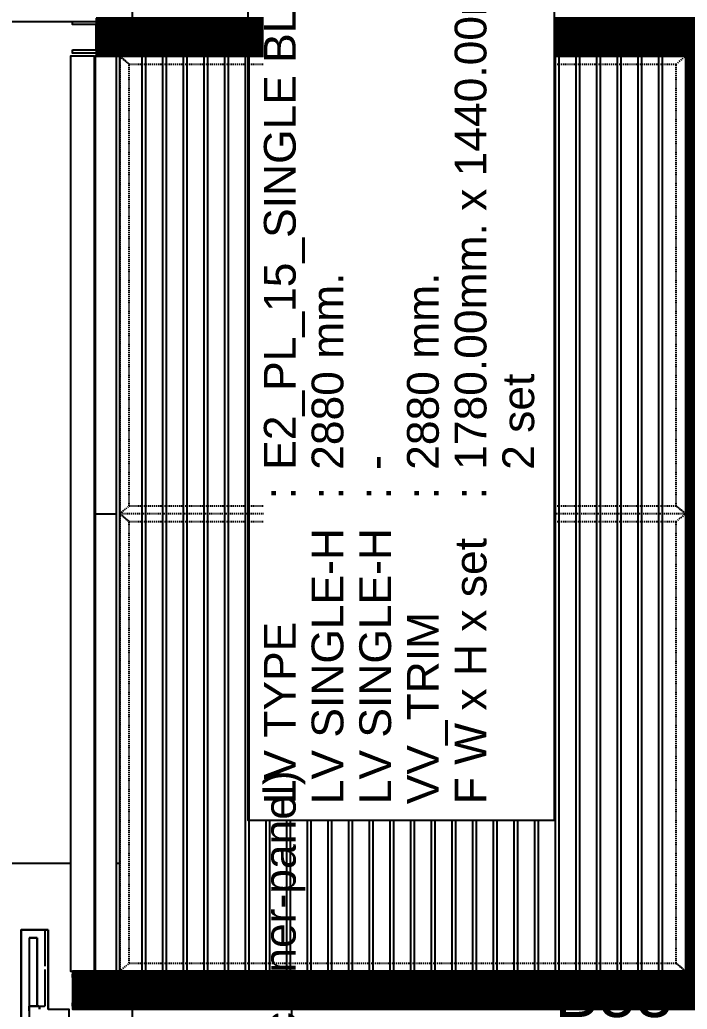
# Model space of a CAD drawing. Header units: millimetres. Extents: x -4391136 to -1798569, y -886572 to -291056.
# Drawn here: x -2253215 to -2251115, y -387600 to -384485 of the extents above; entities that cross this region are included whole.
import ezdxf
from ezdxf.enums import TextEntityAlignment as Align

# ---------------------------------------------------------------- set-up
doc = ezdxf.new("R2010")
doc.units = ezdxf.units.MM
doc.set_wipeout_variables(frame=1)
for name, pattern in [('ACM_Grid2', [9, 6, -1, 1, -1]), ('HIDDEN', [0.375, 0.25, -0.125]), ('HIDDEN2', [4.7625, 3.175, -1.5875]), ('TA_GL_005.00000', [13.75, 5, -1.25, 1.25, -1.25, 5]), ('TA_HL_001.00000', [6.5, 3.55, -2.95])]:
    doc.linetypes.add(name, pattern=pattern)
for name, color, linetype in [('000 - 0_SYM_DWG_GRIDLINE_MAIN_COLOR_251', 7, 'Continuous'), ('000 - CONCRETE_EX_BUILDING_MAIN_COLOR_1', 7, 'Continuous'), ('000 - CONCRETE_EX_BUILDING_SUB_COLOR_251', 7, 'Continuous'), ('000 - CONCRETE_EX_CANOPY_MAIN_COLOR_251', 7, 'Continuous'), ('010 - ASPG_EXTR_MAIN_COLOR_2', 7, 'Continuous'), ('010 - ASPG_EXTR_WIPEOUT_', 7, 'Continuous'), ('010 - ASPG_FRAMING_MAIN_COLOR_1', 7, 'Continuous'), ('010 - ASPG_FRAMING_MAIN_COLOR_2', 7, 'Continuous'), ('010 - ASPG_FRAMING_SUB_COLOR_2', 7, 'Continuous'), ('010 - ASPG_FRAMING_WIPEOUT_', 7, 'Continuous'), ('_[-125x65x6x8', 7, 'Continuous'), ('_PLATE-SC', 7, 'Continuous'), ('_PP-Dim', 7, 'Continuous'), ('_SC -100x100x6x8', 7, 'Continuous'), ('_SC-D1', 7, 'Continuous'), ('G-ANNO-HATCH-G251', 7, 'Continuous'), ('Xref-E1-E4$0$E2_Ent2-CRD$0$_Beam', 7, 'Continuous'), ('Xref-E1-E4$0$E2_Ent2-CRD$0$_Col', 7, 'Continuous')]:
    doc.layers.add(name, color=color, linetype=linetype)
for name, color, linetype, plot in [('000 - ESTIMATE_ASPG_MAIN_COLOR_6', 7, 'Continuous', False), ('000 - ESTIMATE_ASPG_TEXT_COLOR_1', 7, 'Continuous', False), ('000 - ESTIMATE_ASPG_WIPEOUT_', 7, 'Continuous', False), ('000_AREA_ASPG_AREA_HATCH_', 7, 'Continuous', False), ('000_AREA_ASPG_AREA_MAIN_COLOR_1', 7, 'Continuous', False)]:
    doc.layers.add(name, color=color, linetype=linetype, plot=plot)
doc.layers.add('ACM_Line_Grid Line _Existing__Lw2_', color=7, linetype='ACM_Grid2', lineweight=9)
doc.styles.add('_Arial', font='arial.ttf')
doc.styles.add('TA', font='', dxfattribs={"height": 4.5})
doc.styles.add('Xref-E1-E4$0$E2_Ent2-CRD$0$Arial', font='arial.ttf', dxfattribs={"height": 300})
doc.styles.get('TA').set_extended_font_data('Cordia New')

# ---------------------------------------------------------------- blocks, each defined once
blk = doc.blocks.new('_PL-01')
at = {"layer": 'G-ANNO-HATCH-G251'}
h = blk.add_hatch(dxfattribs=at)
h.set_pattern_fill('AR-CONC', scale=0.05)
h.set_pattern_definition([(50, (-178564.836, -85577.109), (9.10923345, -0.79695428), [0.9525, -10.4775]), (355, (-178564.836, -85577.109), (-1.76217107, 9.55284226), [0.762, -8.3820292]), (100.4514447, (-178564.077, -85577.176), (7.34706235, 8.7558876), [0.80950044, -8.90451223]), (46.1842, (-178564.836, -85574.569), (13.55395204, -2.1021164), [1.42875, -15.71625]), (96.6355576, (-178563.706, -85574.744), (11.8702067, 12.3713062), [1.2142512, -13.3567804]), (351.184151, (-178564.836, -85574.57), (11.8702067, 12.3713062), [1.1429984, -12.5729866]), (21, (-178563.566, -85575.204), (7.58071956, -5.1132599), [0.9525, -10.4775]), (326, (-178563.566, -85575.204), (3.0901014, 9.2093983), [0.762, -8.382]), (71.451445, (-178562.934, -85575.63), (10.67082096, 4.09613844), [0.80950044, -8.9044969]), (37.5, (-178564.8358, -85577.1093), (0.15443016, 4.227751944), [0, -8.2804, 0, -8.509, 0, -8.41375]), (7.5, (-178564.836, -85577.1093), (3.34098313, 5.00902874), [0, -4.8514, 0, -8.0899, 0, -3.20675]), (327.5, (-178567.668, -85577.1093), (6.77952976, -0.2864372), [0, -3.175, 0, -9.906, 0, -13.1445]), (317.5, (-178568.938, -85577.1093), (7.40645907, 1.27132455), [0, -4.1275, 0, -6.5786, 0, -9.3345])])
h.paths.add_polyline_path([(70, 0), (-70, 0), (-70, -10), (70, -10)])
h = blk.add_hatch(dxfattribs=at)
h.set_pattern_fill('ANSI32', scale=0.5, angle=90)
h.set_pattern_definition([(135, (-178371.5467, -85577.1093), (-3.36759605, -3.36759605), []), (135, (-178371.5467, -85574.8643), (-3.36759605, -3.36759605), [])])
h.paths.add_polyline_path([(70, -10), (-70, -10), (-70, -20), (70, -20)])
at = {"color": 7}
for points in [[(-70, 0), (70, 0), (70, -10), (-70, -10)], [(-70, -10), (70, -10), (70, -20), (-70, -20)]]:
    blk.add_lwpolyline(points, close=True, dxfattribs=at)
at = {"layer": 'ACM_Line_Grid Line _Existing__Lw2_', "color": 7, "lineweight": 20}
blk.add_line((0, 0), (0, -20), dxfattribs=at)
blk = doc.blocks.new('*U1296')
at = {"color": 7}
for p, q in [((-3, 2010.5), (-63, 2010.5)), ((-57.9, 2005.5), (-50, 2005.5)), ((-50, 5.5), (-50, 2005.5)), ((-50, 2005.5), (50, 2005.5)), ((-3, 2005.5), (-3, 2010.5)), ((50, 2005.5), (50, 5.5)), ((-24.8, 1982.1), (-24.8, 1968.8)), ((-24.8, 1982.1), (-23.6, 1980.8)), ((-24.8, 1968.8), (-23.6, 1970.1)), ((-22.4, 1982.1), (-23.6, 1980.8)), ((-23.6, 1980.8), (-23.6, 1970.1)), ((-23.6, 1970.1), (-22.4, 1968.8)), ((-22.4, 1982.1), (-21.2, 1980.8)), ((-22.4, 1982.1), (-22.4, 1968.8)), ((-22.4, 1968.8), (-21.2, 1970.1)), ((-20, 1982.1), (-21.2, 1980.8)), ((-21.2, 1980.8), (-21.2, 1970.1)), ((-21.2, 1970.1), (-20, 1968.8)), ((-20, 1982.1), (-18.8, 1980.8)), ((-20, 1982.1), (-20, 1968.8)), ((-20, 1968.8), (-18.8, 1970.2)), ((-17.6, 1986.3), (-18.8, 1985.5)), ((-18.8, 1985.5), (-18.8, 1965.5)), ((-17.6, 1964.7), (-18.8, 1965.5)), ((-17.6, 1986.3), (-11, 1986.3)), ((-17.6, 1979.1), (-11, 1979.1)), ((-17.6, 1971.9), (-11, 1971.9)), ((-17.6, 1964.7), (-11, 1964.7)), ((-11, 1986.3), (-9.8, 1985.5)), ((-11, 1964.7), (-9.8, 1965.5)), ((-9.8, 1989), (-9.8, 1962)), ((-9.8, 1989), (-8, 1989)), ((-8, 1989), (-8, 1962)), ((4, 1962), (4, 1989)), ((5.8, 1989), (4, 1989)), ((5.8, 1962), (5.8, 1989)), ((7, 1986.3), (5.8, 1985.5)), ((7, 1964.7), (5.8, 1965.5)), ((13.6, 1986.3), (7, 1986.3)), ((13.6, 1979.1), (7, 1979.1)), ((13.6, 1971.9), (7, 1971.9)), ((13.6, 1964.7), (7, 1964.7)), ((13.6, 1986.3), (14.8, 1985.5)), ((13.6, 1964.7), (14.8, 1965.5)), ((14.8, 1965.5), (14.8, 1985.5)), ((22.6, 1986.3), (16, 1986.3)), ((22.6, 1979.1), (16, 1979.1)), ((22.6, 1971.9), (16, 1971.9)), ((22.6, 1964.7), (16, 1964.7)), ((22.6, 1986.3), (23.8, 1985.5)), ((22.6, 1964.7), (23.8, 1965.5)), ((23.8, 1965.5), (23.8, 1985.5)), ((25, 1982.1), (23.8, 1980.8)), ((25, 1968.8), (23.8, 1970.2)), ((26.2, 1980.8), (25, 1982.1)), ((25, 1968.8), (25, 1982.1)), ((25, 1968.8), (26.2, 1970.2)), ((27.4, 1982.1), (26.2, 1980.8)), ((26.2, 1970.2), (26.2, 1980.8)), ((27.4, 1968.8), (26.2, 1970.2)), ((28.6, 1980.8), (27.4, 1982.1)), ((27.4, 1968.8), (27.4, 1982.1)), ((27.4, 1968.8), (28.6, 1970.2)), ((29.8, 1982.1), (28.6, 1980.8)), ((28.6, 1980.8), (28.6, 1970.2)), ((29.8, 1968.8), (28.6, 1970.2)), ((29.8, 1968.8), (29.8, 1982.1)), ((-9.8, 1962), (-8, 1962)), ((5.8, 1962), (4, 1962)), ((-24.8, 28.8), (-24.8, 42.1)), ((-24.8, 42.1), (-23.6, 40.8)), ((-23.6, 40.8), (-22.4, 42.1)), ((-23.6, 30.2), (-23.6, 40.8)), ((-22.4, 42.1), (-21.2, 40.8)), ((-22.4, 28.8), (-22.4, 42.1)), ((-21.2, 40.8), (-20, 42.1)), ((-21.2, 30.2), (-21.2, 40.8)), ((-20, 42.1), (-18.8, 40.8)), ((-20, 28.8), (-20, 42.1)), ((-17.6, 46.3), (-18.8, 45.5)), ((-18.8, 25.5), (-18.8, 45.5)), ((-17.6, 46.3), (-11, 46.3)), ((-17.6, 39.1), (-11, 39.1)), ((-17.6, 31.9), (-11, 31.9)), ((-11, 46.3), (-9.8, 45.5)), ((-9.8, 22), (-9.8, 49)), ((-9.8, 49), (-8, 49)), ((-8, 22), (-8, 49)), ((4, 49), (4, 22)), ((5.8, 49), (4, 49)), ((5.8, 49), (5.8, 22)), ((7, 46.3), (5.8, 45.5)), ((13.6, 46.3), (7, 46.3)), ((13.6, 39.1), (7, 39.1)), ((13.6, 31.9), (7, 31.9)), ((13.6, 46.3), (14.8, 45.5)), ((14.8, 45.5), (14.8, 25.5)), ((22.6, 46.3), (16, 46.3)), ((22.6, 39.1), (16, 39.1)), ((22.6, 31.9), (16, 31.9)), ((22.6, 46.3), (23.8, 45.5)), ((23.8, 45.5), (23.8, 25.5)), ((25, 42.1), (23.8, 40.8)), ((25, 42.1), (26.2, 40.8)), ((25, 42.1), (25, 28.8)), ((27.4, 42.1), (26.2, 40.8)), ((26.2, 40.8), (26.2, 30.1)), ((27.4, 42.1), (28.6, 40.8)), ((27.4, 42.1), (27.4, 28.8)), ((29.8, 42.1), (28.6, 40.8)), ((28.6, 30.1), (28.6, 40.8)), ((29.8, 42.1), (29.8, 28.8)), ((-3, 0.5), (-63, 0.5)), ((-57.9, 5.5), (-50, 5.5)), ((-50, 5.5), (50, 5.5)), ((-24.8, 28.8), (-23.6, 30.2)), ((-22.4, 28.8), (-23.6, 30.2)), ((-22.4, 28.8), (-21.2, 30.2)), ((-20, 28.8), (-21.2, 30.2)), ((-20, 28.8), (-18.8, 30.2)), ((-17.6, 24.7), (-18.8, 25.5)), ((-17.6, 24.7), (-11, 24.7)), ((-11, 24.7), (-9.8, 25.5)), ((-9.8, 22), (-8, 22)), ((-3, 5.5), (-3, 0.5)), ((5.8, 22), (4, 22)), ((7, 24.7), (5.8, 25.5)), ((13.6, 24.7), (7, 24.7)), ((13.6, 24.7), (14.8, 25.5)), ((22.6, 24.7), (16, 24.7)), ((22.6, 24.7), (23.8, 25.5)), ((25, 28.8), (23.8, 30.2)), ((26.2, 30.1), (25, 28.8)), ((27.4, 28.8), (26.2, 30.1)), ((28.6, 30.1), (27.4, 28.8)), ((29.8, 28.8), (28.6, 30.1))]:
    blk.add_line(p, q, dxfattribs=at)
at = {"color": 7, "linetype": 'HIDDEN'}
for p, q in [((-8, 2000.5), (-8, 1955.6)), ((-3, 2005.5), (-3, 5.5)), ((3, 5.5), (3, 2005.5)), ((-8, 10.5), (-8, 55.3))]:
    blk.add_line(p, q, dxfattribs=at)
at = {"color": 7}
for points in [[(-17.6, 1986.3, 0.325), (-17.6, 1979.1, 0.325), (-17.6, 1971.9, 0.325), (-17.6, 1964.7, 0.325)], [(-11, 1986.3, -0.325), (-11, 1979.1, -0.325), (-11, 1971.9, -0.325), (-11, 1964.7, -0.325)], [(7, 1964.7, -0.325), (7, 1971.9, -0.325), (7, 1979.1, -0.325), (7, 1986.3, -0.325)], [(13.6, 1964.7, 0.325), (13.6, 1971.9, 0.325), (13.6, 1979.1, 0.325), (13.6, 1986.3, 0.325)], [(22.6, 1964.7, 0.325), (22.6, 1971.9, 0.325), (22.6, 1979.1, 0.325), (22.6, 1986.3, 0.325)], [(-17.6, 24.7, -0.325), (-17.6, 31.9, -0.325), (-17.6, 39.1, -0.325), (-17.6, 46.3, -0.325)], [(-11, 24.7, 0.325), (-11, 31.9, 0.325), (-11, 39.1, 0.325), (-11, 46.3, 0.325)], [(7, 46.3, 0.325), (7, 39.1, 0.325), (7, 31.9, 0.325), (7, 24.7, 0.325)], [(13.6, 46.3, -0.325), (13.6, 39.1, -0.325), (13.6, 31.9, -0.325), (13.6, 24.7, -0.325)], [(22.6, 46.3, -0.325), (22.6, 39.1, -0.325), (22.6, 31.9, -0.325), (22.6, 24.7, -0.325)]]:
    blk.add_lwpolyline(points, format="xyb", dxfattribs=at)
for points in [[(16, 1986.3, 0.325), (16, 1979.1, 0.325), (16, 1971.9, 0.325), (16, 1964.7), (14.8, 1965.5), (14.8, 1985.5)], [(16, 24.7, -0.325), (16, 31.9, -0.325), (16, 39.1, -0.325), (16, 46.3), (14.8, 45.5), (14.8, 25.5)]]:
    blk.add_lwpolyline(points, format="xyb", close=True, dxfattribs=at)
for centre, radius, start, end in [((-57.2, 2011.4), 5.91, 188.4792, 263.1502), ((-18.3, 1975.5), 9.29, 134.3223, 225.6777), ((71.5, 1971.4), 47.7, 178.4903, 181.5097), ((23.3, 1975.5), 9.29, 314.3223, 45.6777), ((-18.3, 35.5), 9.29, 134.3223, 225.6777), ((71.5, 39.5), 47.7, 178.4903, 181.5097), ((23.3, 35.5), 9.29, 314.3223, 45.6777), ((-57.2, -0.4), 5.91, 96.8498, 171.5208)]:
    blk.add_arc(centre, radius, start, end, dxfattribs=at)
at = {"color": 7, "linetype": 'HIDDEN'}
for centre, radius, start, end in [((-13, 2000.5), 5, 0, 90), ((-2.1, 1956.3), 5.91, 186.8498, 261.5208), ((-2.1, 54.6), 5.91, 98.4792, 173.1502), ((-13, 10.5), 5, 270, 0)]:
    blk.add_arc(centre, radius, start, end, dxfattribs=at)
at = {"layer": 'Defpoints', "color": 7}
blk.add_line((0, 2010.5), (0, 0.5), dxfattribs=at)
blk = doc.blocks.new('*U1304')
at = {"color": 7, "linetype": 'HIDDEN2', "ltscale": 0.5}
blk.add_line((400.7, -26.5), (-1599.3, -26.5), dxfattribs=at)
at = {"color": 7}
blk.add_lwpolyline([(400.7, 32.5), (-1599.3, 32.5), (-1599.3, -32.5), (400.7, -32.5)], close=True, dxfattribs=at)
blk = doc.blocks.new('_SC-D1')
at = {"color": 7}
blk.add_line((3, -36), (-3, -36), dxfattribs=at)
for points in [[(-50, 0), (50, 0), (50, -6), (-50, -6)], [(-3, -6), (3, -6), (3, -106), (-3, -106)]]:
    blk.add_lwpolyline(points, close=True, dxfattribs=at)
blk = doc.blocks.new('W-1-PP17-ENT2_REV00_20260527-020919_ELEVATION_2_ST')
at = {"layer": 'Xref-E1-E4$0$E2_Ent2-CRD$0$_Beam', "color": 7}
for p, q in [((-19235, 111340), (-17135, 111340)), ((-19235, 110740), (-17135, 110740))]:
    blk.add_line(p, q, dxfattribs=at)
at = {"layer": 'Xref-E1-E4$0$E2_Ent2-CRD$0$_Beam', "color": 7, "lineweight": -3}
blk.add_line((-19235, 108690), (-17135, 108690), dxfattribs=at)
at = {"layer": 'Xref-E1-E4$0$E2_Ent2-CRD$0$_Col', "color": 7}
blk.add_lwpolyline([(-19735, 102190), (-19735, 114090), (-19235, 114090), (-19235, 102190)], dxfattribs=at)
at = {"layer": '_[-125x65x6x8', "color": 7}
for p in [(-17585.7, 110340), (-17585.7, 109090)]:
    blk.add_blockref('*U1304', p, dxfattribs=at)
at = {"layer": '_PLATE-SC', "color": 7, "xscale": -1, "rotation": 180}
for p in [(-18935, 111340), (-18935, 108690)]:
    blk.add_blockref('_PL-01', p, dxfattribs=at)
at = {"layer": '_PLATE-SC', "color": 7}
blk.add_blockref('_PL-01', (-18935, 110740), dxfattribs=at)
at = {"layer": '_SC -100x100x6x8', "color": 7}
blk.add_blockref('*U1296', (-18935, 108709.5), dxfattribs=at)
at = {"layer": '_SC-D1', "color": 7}
for p in [(-18935, 110307.5), (-18935, 109057.5)]:
    blk.add_blockref('_SC-D1', p, dxfattribs=at)
at = {"layer": 'Defpoints', "color": 7, "lineweight": -3, "style": 'Xref-E1-E4$0$E2_Ent2-CRD$0$Arial'}
for s, p in [('B52', (-18221.2, 111022.2)), ('C52', (-19464.6, 110974.8)), ('C52', (-19464.6, 108403.8)), ('B53', (-18221.2, 108280.3))]:
    blk.add_text(s, height=150, dxfattribs=at).set_placement(p, align=Align.MIDDLE_CENTER)
blk = doc.blocks.new('*U2335')
at = {"layer": '000 - 0_SYM_DWG_GRIDLINE_MAIN_COLOR_251', "color": 7, "linetype": 'ByBlock', "ltscale": 5}
blk.add_line((20, 0), (-573.796, 0), dxfattribs=at)
at = {"color": 7, "style": 'TA', "flags": 1}
blk.add_attdef('LOCATION', (6, -6), '', height=4.5, rotation=270, dxfattribs=at)
blk = doc.blocks.new('W-1-PP17-ENT2_REV00_20260527-020919_ELEVATION_2_DIMS')
at = {"layer": '000 - 0_SYM_DWG_GRIDLINE_MAIN_COLOR_251', "color": 7, "linetype": 'TA_GL_005.00000', "xscale": 50, "yscale": 50, "zscale": 50, "rotation": 180}
for p in [(-26525, 111340), (-26525, 108690)]:
    blk.add_blockref('*U2335', p, dxfattribs=at)
blk = doc.blocks.new('DPA_CP_Entrance Canopy Curve_Ent 2_Edge Rev B-2 - Entrance Canopy Curve_Right-28747511-ENTRANCE 2 - ELEVATION 2')
at = {"layer": '000 - CONCRETE_EX_BUILDING_SUB_COLOR_251', "color": 7}
for p, q in [((-516528.4, 108480), (-516603.4, 108480)), ((-516603.4, 108480), (-516603.4, 107891.1)), ((-516603.4, 108480), (-516603.4, 107891.1)), ((-516528.4, 108480), (-516603.4, 108480)), ((-516545.7, 108480), (-516518.4, 108480)), ((-516518.4, 108480), (-516545.7, 108480)), ((-516528.4, 108365), (-516528.4, 108480)), ((-516518.4, 108480), (-516518.4, 108365)), ((-516518.4, 108365), (-516518.4, 108480)), ((-516528.4, 108242), (-516528.4, 108355)), ((-516518.4, 108355), (-516518.4, 108230)), ((-516518.4, 108230), (-516518.4, 108355)), ((-516553.4, 108240), (-516578.4, 108240)), ((-516578.4, 108225), (-516578.4, 108240)), ((-516578.4, 108240), (-516530.4, 108240)), ((-516578.4, 108225), (-516578.4, 108240)), ((-516553.4, 108240), (-516545.7, 108240)), ((-516545.7, 108230), (-516545.7, 108240)), ((-516545.7, 108240), (-516545.7, 108230))]:
    blk.add_line(p, q, dxfattribs=at)
blk.add_arc((-516530.4, 108242), 2, 269.7748, 360, dxfattribs=at)
blk = doc.blocks.new('DPA_CP_Entrance Canopy Curve_Ent 2_Edge Rev B-1 - Entrance Canopy Curve_Left-31479712-ENTRANCE 2 - ELEVATION 2')
at = {"layer": '000 - CONCRETE_EX_BUILDING_SUB_COLOR_251', "color": 7}
for p, q in [((-516603.4, 107891.1), (-516603.4, 108480)), ((-516603.4, 108480), (-516528.4, 108480)), ((-516603.4, 108480), (-516528.4, 108480)), ((-516603.4, 107891.1), (-516603.4, 108480)), ((-516545.7, 108480), (-516518.4, 108480)), ((-516518.4, 108480), (-516545.7, 108480)), ((-516518.4, 108480), (-516518.4, 108365)), ((-516518.4, 108365), (-516518.4, 108480)), ((-516518.4, 108355), (-516518.4, 108230)), ((-516518.4, 108230), (-516518.4, 108355)), ((-516578.4, 108240), (-516553.4, 108240)), ((-516548.4, 108240), (-516578.4, 108240)), ((-516578.4, 108240), (-516578.4, 108225)), ((-516578.4, 108240), (-516578.4, 108225)), ((-516548.4, 108240), (-516553.4, 108240))]:
    blk.add_line(p, q, dxfattribs=at)
blk = doc.blocks.new('W-1-PP17-ENT2_REV00_20260527-020919_ELEVATION_2_EX')
at = {"layer": '000 - CONCRETE_EX_BUILDING_SUB_COLOR_251', "color": 7}
for name in ['DPA_CP_Entrance Canopy Curve_Ent 2_Edge Rev B-2 - Entrance Canopy Curve_Right-28747511-ENTRANCE 2 - ELEVATION 2', 'DPA_CP_Entrance Canopy Curve_Ent 2_Edge Rev B-1 - Entrance Canopy Curve_Left-31479712-ENTRANCE 2 - ELEVATION 2']:
    blk.add_blockref(name, (496518.4, 0), dxfattribs=at)
blk = doc.blocks.new('*U2072')
at = {"color": 7}
blk.add_wipeout([(0, -40), (20933, -40), (20933, 40), (0, 40)], dxfattribs=at).dxf.layer = '010 - ASPG_FRAMING_WIPEOUT_'
at = {"layer": '010 - ASPG_FRAMING_MAIN_COLOR_2', "color": 7}
blk.add_lwpolyline([(0, -40), (20933, -40), (20933, 40), (0, 40)], close=True, dxfattribs=at)
at = {"color": 7}
for points in [[(-75, 40), (21008, 40), (21008, 50), (-75, 50)], [(-75, -50), (21008, -50), (21008, -40), (-75, -40)]]:
    blk.add_wipeout(points, dxfattribs=at).dxf.layer = '010 - ASPG_FRAMING_WIPEOUT_'
at = {"layer": '010 - ASPG_FRAMING_MAIN_COLOR_1', "color": 7}
for points in [[(-75, 40), (21008, 40), (21008, 50), (-75, 50)], [(-75, -50), (21008, -50), (21008, -40), (-75, -40)]]:
    blk.add_lwpolyline(points, close=True, dxfattribs=at)
blk = doc.blocks.new('*U2075')
at = {"color": 7}
blk.add_wipeout([(0, -40), (9414, -40), (9414, 40), (0, 40)], dxfattribs=at).dxf.layer = '010 - ASPG_FRAMING_WIPEOUT_'
at = {"layer": '010 - ASPG_FRAMING_MAIN_COLOR_2', "color": 7}
blk.add_lwpolyline([(0, -40), (9414, -40), (9414, 40), (0, 40)], close=True, dxfattribs=at)
at = {"color": 7}
for points in [[(0, 40), (9489, 40), (9489, 50), (0, 50)], [(0, -50), (9489, -50), (9489, -40), (0, -40)]]:
    blk.add_wipeout(points, dxfattribs=at).dxf.layer = '010 - ASPG_FRAMING_WIPEOUT_'
at = {"layer": '010 - ASPG_FRAMING_MAIN_COLOR_1', "color": 7}
for points in [[(0, 40), (9489, 40), (9489, 50), (0, 50)], [(0, -50), (9489, -50), (9489, -40), (0, -40)]]:
    blk.add_lwpolyline(points, close=True, dxfattribs=at)
blk = doc.blocks.new('*U2077')
at = {"color": 7}
blk.add_wipeout([(50, 0), (1840, 0), (1840, 2880), (50, 2880)], dxfattribs=at).dxf.layer = '010 - ASPG_EXTR_WIPEOUT_'
at = {"layer": '010 - ASPG_EXTR_MAIN_COLOR_2', "color": 7}
for points in [[(134, 0), (144.2, 0), (144.2, 2880), (134, 2880)], [(199, 0), (209.2, 0), (209.2, 2880), (199, 2880)], [(264, 0), (274.2, 0), (274.2, 2880), (264, 2880)], [(329, 0), (339.2, 0), (339.2, 2880), (329, 2880)], [(394, 0), (404.2, 0), (404.2, 2880), (394, 2880)], [(459, 0), (469.2, 0), (469.2, 2880), (459, 2880)], [(524, 0), (534.2, 0), (534.2, 2880), (524, 2880)], [(589, 0), (599.2, 0), (599.2, 2880), (589, 2880)], [(654, 0), (664.2, 0), (664.2, 2880), (654, 2880)], [(719, 0), (729.2, 0), (729.2, 2880), (719, 2880)], [(784, 0), (794.2, 0), (794.2, 2880), (784, 2880)], [(849, 0), (859.2, 0), (859.2, 2880), (849, 2880)], [(914, 0), (924.2, 0), (924.2, 2880), (914, 2880)], [(979, 0), (989.2, 0), (989.2, 2880), (979, 2880)], [(1044, 0), (1054.2, 0), (1054.2, 2880), (1044, 2880)], [(1109, 0), (1119.2, 0), (1119.2, 2880), (1109, 2880)], [(1174, 0), (1184.2, 0), (1184.2, 2880), (1174, 2880)], [(1239, 0), (1249.2, 0), (1249.2, 2880), (1239, 2880)], [(1304, 0), (1314.2, 0), (1314.2, 2880), (1304, 2880)], [(1369, 0), (1379.2, 0), (1379.2, 2880), (1369, 2880)], [(1434, 0), (1444.2, 0), (1444.2, 2880), (1434, 2880)], [(1499, 0), (1509.2, 0), (1509.2, 2880), (1499, 2880)], [(1564, 0), (1574.2, 0), (1574.2, 2880), (1564, 2880)], [(1629, 0), (1639.2, 0), (1639.2, 2880), (1629, 2880)], [(1694, 0), (1704.2, 0), (1704.2, 2880), (1694, 2880)], [(1759, 0), (1769.2, 0), (1769.2, 2880), (1759, 2880)]]:
    blk.add_lwpolyline(points, close=True, dxfattribs=at)
at = {"layer": '010 - ASPG_FRAMING_SUB_COLOR_2', "color": 7}
blk.add_lwpolyline([(50, 0), (1840, 0), (1840, 2880), (50, 2880)], close=True, dxfattribs=at)
at = {"color": 7}
blk.add_wipeout([(-50, 0), (50, 0), (50, 2880), (-50, 2880)], dxfattribs=at).dxf.layer = '010 - ASPG_EXTR_WIPEOUT_'
at = {"layer": '010 - ASPG_FRAMING_MAIN_COLOR_1', "color": 7}
for points in [[(-50, 0), (-40, 0), (-40, 2880), (-50, 2880)], [(40, 0), (50, 0), (50, 2880), (40, 2880)]]:
    blk.add_lwpolyline(points, close=True, dxfattribs=at)
at = {"layer": '010 - ASPG_FRAMING_SUB_COLOR_2', "color": 7}
blk.add_lwpolyline([(-50, 0), (50, 0), (50, 2880), (-50, 2880)], close=True, dxfattribs=at)
blk = doc.blocks.new('*U2018')
at = {"color": 7}
blk.add_wipeout([(0, 0), (1440, 0), (1440, 67.3), (0, 67.3)], dxfattribs=at).dxf.layer = '010 - ASPG_FRAMING_WIPEOUT_'
blk.add_wipeout([(2880, 67.8), (2880, 144.8), (0, 144.8), (0, 67.8)], dxfattribs=at).dxf.layer = '010 - ASPG_EXTR_WIPEOUT_'
at = {"layer": '010 - ASPG_EXTR_MAIN_COLOR_2', "color": 7}
blk.add_lwpolyline([(2880, 69.8), (2880, 144.8), (0, 144.8), (0, 69.8)], close=True, dxfattribs=at)
at = {"layer": '010 - ASPG_FRAMING_SUB_COLOR_2', "color": 7}
blk.add_lwpolyline([(0, 0), (1440, 0), (1440, 67.3), (0, 67.3)], close=True, dxfattribs=at)
blk = doc.blocks.new('*U2026')
at = {"color": 7}
blk.add_wipeout([(0, 0), (1440, 0), (1440, 67.3), (0, 67.3)], dxfattribs=at).dxf.layer = '010 - ASPG_FRAMING_WIPEOUT_'
at = {"layer": '010 - ASPG_FRAMING_SUB_COLOR_2', "color": 7}
blk.add_lwpolyline([(0, 0), (1440, 0), (1440, 67.3), (0, 67.3)], close=True, dxfattribs=at)
blk = doc.blocks.new('*U2399')
at = {"layer": '010 - ASPG_FRAMING_MAIN_COLOR_1', "color": 7, "linetype": 'ByBlock'}
for points in [[(0, 0), (0, 1780), (25, 1750), (25, 30), (0, 0)], [(1440, 1780), (0, 1780), (25, 1750), (1415, 1750)], [(1440, 0), (1440, 1780), (1415, 1750), (1415, 30), (1440, 0)], [(25, 30), (1415, 30), (1440, 0), (0, 0), (25, 30)]]:
    blk.add_lwpolyline(points, close=True, dxfattribs=at)
blk = doc.blocks.new('A$Cd3cf6656')
at = {"color": 7}
blk.add_wipeout([(-964.7, -457.4), (1855.6, -457.4), (1855.6, 457.4), (-964.7, 457.4)], dxfattribs=at).dxf.layer = '000 - ESTIMATE_ASPG_WIPEOUT_'
at = {"layer": '000 - ESTIMATE_ASPG_MAIN_COLOR_6', "color": 7}
blk.add_lwpolyline([(-964.7, -457.4), (1855.6, -457.4), (1855.6, 507.4), (-964.7, 507.4)], close=True, dxfattribs=at)
at = {"layer": '000 - ESTIMATE_ASPG_TEXT_COLOR_1', "color": 7, "style": '_Arial'}
for s, p in [('LV TYPE', (-914.7, 356.5)), (':', (45, 356.5)), ('LV SINGLE-H', (-914.7, 206.5)), (':', (45, 206.5)), ('LV SINGLE-H', (-914.7, 56.5)), (':', (45, 56.5)), ('VV_TRIM', (-914.7, -93.5)), (':', (45, -93.5)), ('F W x H x set', (-914.7, -243.5)), (':', (45, -243.5))]:
    blk.add_text(s, height=100, dxfattribs=at).set_placement(p)
for tag, p in [('LV_TYPE_VAL', (138.1, 356.5)), ('LV_SIN-H_VAL', (138.1, 206.5)), ('LV_DOU-H_VAL', (138.1, 56.5)), ('V-TRIM_VAL', (138.1, -93.5)), ('FRAME_VAL', (138.1, -243.5)), ('FRAME_SET', (138.1, -393.5))]:
    blk.add_attdef(tag, p, '', height=100, dxfattribs=at)
blk = doc.blocks.new('A$C29b2c89e')
at = {"layer": '000 - CONCRETE_EX_CANOPY_MAIN_COLOR_251', "color": 7}
for p, q in [((6570.5, -9798.9), (6570.5, -9210)), ((6570.5, -9210), (6645.5, -9210)), ((6570.5, -9210), (6645.5, -9210)), ((6570.5, -9798.9), (6570.5, -9210)), ((6628.3, -9210), (6655.5, -9210)), ((6655.5, -9210), (6628.3, -9210)), ((6655.5, -9210), (6655.5, -9460)), ((6655.5, -9460), (6655.5, -9210)), ((6620.5, -9235), (6595.5, -9235)), ((6595.5, -9235), (6595.5, -9449.9)), ((6595.5, -9235), (6595.5, -9798.9)), ((6595.5, -9235), (6620.5, -9235)), ((6620.5, -9449.9), (6620.5, -9235)), ((6620.5, -9235), (6620.5, -9449.9)), ((6595.5, -9450), (6620.5, -9450)), ((6625.5, -9450), (6595.5, -9450)), ((6595.5, -9450), (6595.5, -9465)), ((6625.5, -9450), (6620.5, -9450))]:
    blk.add_line(p, q, dxfattribs=at)
blk.add_lwpolyline([(6655.5, -9210), (6655.5, -9460), (6720.5, -9460), (6720.5, -11750), (4770.5, -11844.8), (4745.5, -11846.2), (4495.5, -11859.3), (4495.5, -11818.9), (4445.5, -11818.9), (4445.5, -11812.9), (4495.5, -11812.9), (4495.5, -11618.9), (4295.5, -11618.9), (4295.5, -11598.9), (4770.5, -11598.9, 0.414214), (6570.5, -9798.9), (6570.5, -9210)], format="xyb", close=True, dxfattribs=at)
blk = doc.blocks.new('*U2673')
at = {"layer": '000_AREA_ASPG_AREA_HATCH_', "transparency": 33554539}
h = blk.add_hatch(dxfattribs=at)
h.set_pattern_fill('ANSI31')
h.set_pattern_definition([(45, (-24.4354, 2854.1105), (-2.245064, 2.245064), [])])
h.paths.add_polyline_path([(-60, 0), (60, 0), (60, 2880), (-60, 2880)])
at = {"layer": '000_AREA_ASPG_AREA_MAIN_COLOR_1', "color": 7}
blk.add_lwpolyline([(-60, 0), (60, 0), (60, 2880), (-60, 2880)], close=True, dxfattribs=at)
blk = doc.blocks.new('*U2681')
at = {"layer": '000_AREA_ASPG_AREA_HATCH_', "transparency": 33554539}
h = blk.add_hatch(dxfattribs=at)
h.set_pattern_fill('ANSI31')
h.set_pattern_definition([(45, (-24.4354, 9463.1105), (-2.245064, 2.245064), [])])
h.paths.add_polyline_path([(-60, 0), (60, 0), (60, 9489), (-60, 9489)])
at = {"layer": '000_AREA_ASPG_AREA_MAIN_COLOR_1', "color": 7}
blk.add_lwpolyline([(-60, 0), (60, 0), (60, 9489), (-60, 9489)], close=True, dxfattribs=at)
blk = doc.blocks.new('*U2682')
at = {"layer": '000_AREA_ASPG_AREA_HATCH_', "transparency": 33554539}
h = blk.add_hatch(dxfattribs=at)
h.set_pattern_fill('ANSI31')
h.set_pattern_definition([(45, (-24.4354, 20982.1105), (-2.24506403, 2.24506403), [])])
h.paths.add_polyline_path([(-60, 0), (60, 0), (60, 21008), (-60, 21008)])
at = {"layer": '000_AREA_ASPG_AREA_MAIN_COLOR_1', "color": 7}
blk.add_lwpolyline([(-60, 0), (60, 0), (60, 21008), (-60, 21008)], close=True, dxfattribs=at)

msp = doc.modelspace()

# ---------------------------------------------------------------- block references
at = {"color": 7}
msp.add_blockref('W-1-PP17-ENT2_REV00_20260527-020919_ELEVATION_2_DIMS', (-2233125.2, -495830.4), dxfattribs=at)
at = {"layer": '_PP-Dim', "color": 7}
msp.add_blockref('W-1-PP17-ENT2_REV00_20260527-020919_ELEVATION_2_ST', (-2233125.2, -495830.4), dxfattribs=at)

# ---------------------------------------------------------------- next in the draw order: block references
at = {"color": 7, "xscale": -1, "rotation": 180}
msp.add_blockref('*U2072', (-2252974.2, -384540.4), dxfattribs=at)
at = {"color": 7, "yscale": -1, "rotation": 180}
msp.add_blockref('*U2075', (-2243560.2, -387540.4), dxfattribs=at)

# ---------------------------------------------------------------- next in the draw order: block references
at = {"color": 7}
msp.add_blockref('W-1-PP17-ENT2_REV00_20260527-020919_ELEVATION_2_EX', (-2233125.2, -495830.4), dxfattribs=at)

# ---------------------------------------------------------------- next in the draw order: block references
at = {"color": 7, "xscale": -1}
msp.add_blockref('*U2077', (-2251060.2, -387480.4), dxfattribs=at)

# ---------------------------------------------------------------- next in the draw order: block references
at = {"color": 7, "linetype": 'TA_HL_001.00000', "xscale": -1, "yscale": -1, "rotation": 270}
msp.add_blockref('*U2018', (-2252910.2, -387480.4), dxfattribs=at)
at = {"color": 7}
msp.add_blockref('*U2673', (-2251060.2, -387480.4), dxfattribs=at)

# ---------------------------------------------------------------- next in the draw order: block references
at = {"color": 7, "linetype": 'TA_HL_001.00000', "xscale": -1, "yscale": -1, "rotation": 270}
msp.add_blockref('*U2026', (-2252910.2, -386040.4), dxfattribs=at)
at = {"color": 7, "rotation": 90}
msp.add_blockref('*U2681', (-2243560.2, -387540.4), dxfattribs=at)
at = {"layer": '000 - CONCRETE_EX_BUILDING_MAIN_COLOR_1', "color": 7}
msp.add_blockref('A$C29b2c89e', (-2259780.8, -378140.4), dxfattribs=at)

# ---------------------------------------------------------------- next in the draw order: block references
at = {"color": 7, "xscale": -1, "yscale": -1, "rotation": 90}
msp.add_blockref('*U2682', (-2252974.2, -384540.4), dxfattribs=at)
at = {"color": 7, "linetype": 'TA_HL_001.00000', "xscale": -1, "yscale": -1, "rotation": 270}
for p in [(-2251120.2, -386040.4), (-2251120.2, -387480.4)]:
    msp.add_blockref('*U2399', p, dxfattribs=at)

# ---------------------------------------------------------------- next in the draw order: block references
at = {"color": 7, "rotation": 90}
msp.add_blockref('A$Cd3cf6656', (-2251990.2, -386040.4), dxfattribs=at).add_auto_attribs({'LV_TYPE_VAL': 'E2_PL_15_SINGLE BLANK  (corner-panel)', 'LV_SIN-H_VAL': '2880 mm. ', 'LV_DOU-H_VAL': '-', 'V-TRIM_VAL': '2880 mm.', 'FRAME_VAL': '1780.00mm. x 1440.00mm.', 'FRAME_SET': '2 set'})

# ---------------------------------------------------------------- next in the draw order: block references
at = {"color": 7}
ref = msp.add_blockref('A$Cd3cf6656', (-2251990.2, -389743), dxfattribs=dict(at, rotation=90))
ref.add_attrib('LV_TYPE_VAL', 'E2_PL_25_DOUBLE BLANK  (corner-panel)', (-2252346.7, -389604.9), dxfattribs={"layer": '000 - ESTIMATE_ASPG_TEXT_COLOR_1', "color": 7, "height": 100, "rotation": 90, "style": '_Arial'})

doc.saveas('drawing.dxf')
